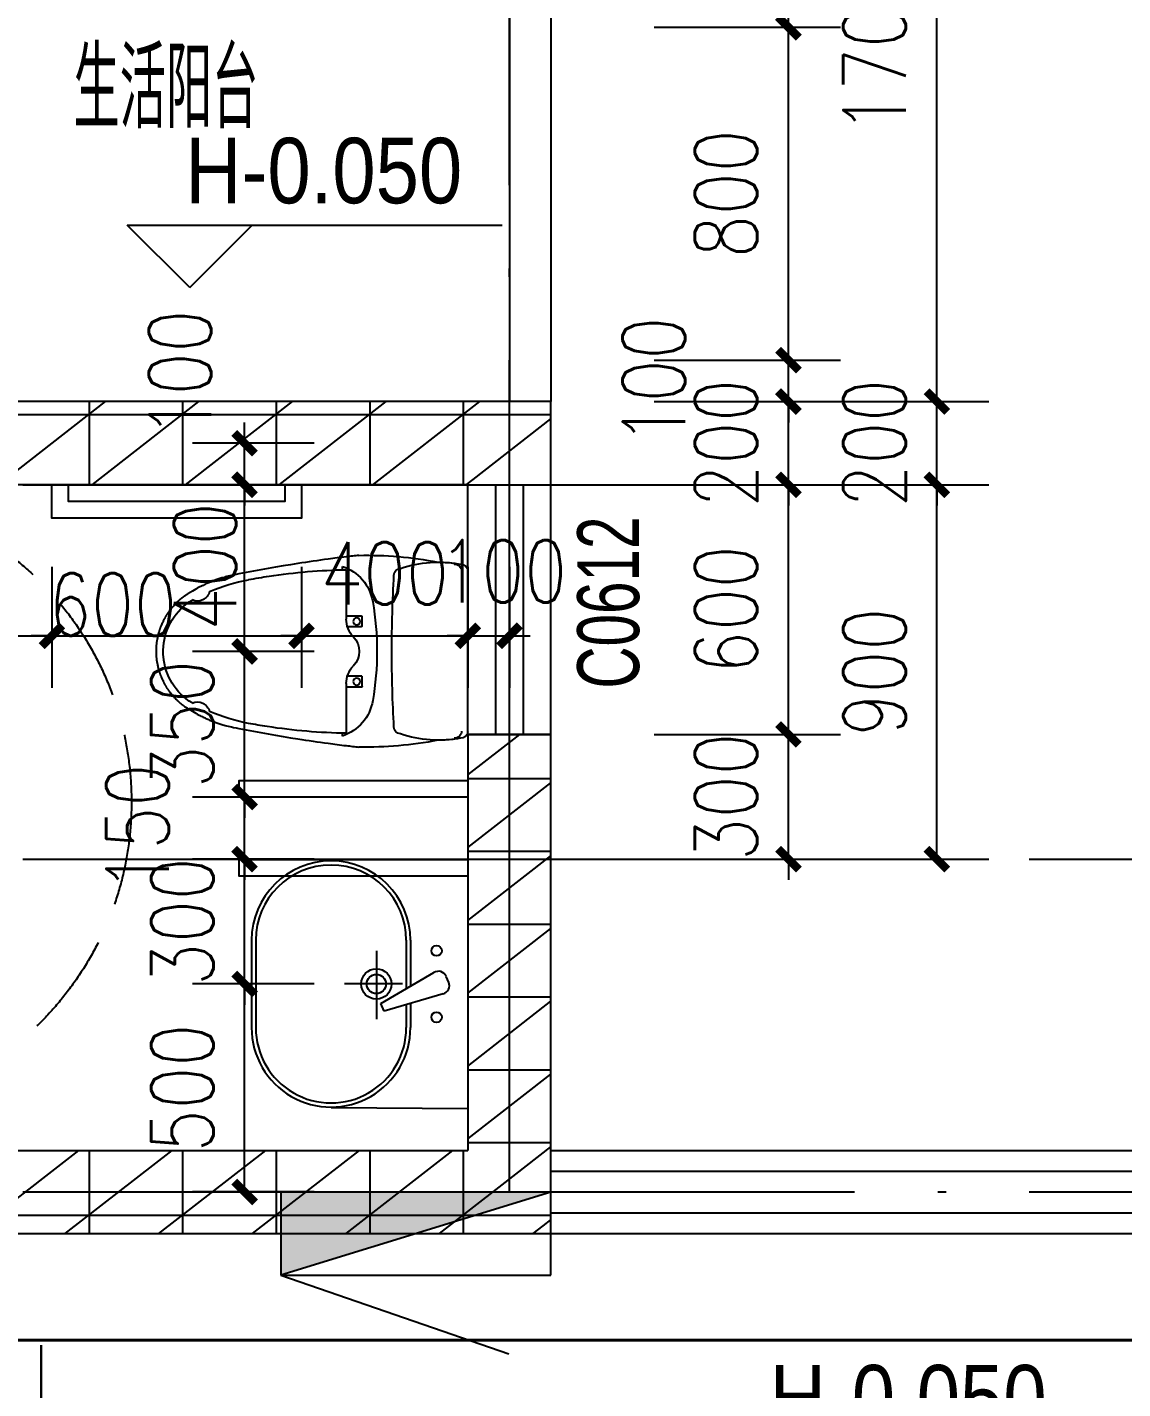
# Model space of a CAD drawing. Extents: x 718358 to 1668613, y -348838 to -159582.
# Drawn here: x 777876 to 780510, y -327667 to -324394 of the extents above; entities that cross this region are included whole.
import ezdxf

# ---------------------------------------------------------------- set-up
doc = ezdxf.new("R2010")
doc.units = 0
doc.header["$LTSCALE"] = 1000
doc.linetypes.add('DASH', pattern=[0.35, 0.25, -0.1])
doc.linetypes.add('DOTE', pattern=[2.42, 2, -0.2, 0.02, -0.2])
for name, color, linetype in [('EQUIP_消防', 7, 'Continuous'), ('变更', 6, 'Continuous'), ('建-厨卫用具', 66, 'Continuous'), ('建-墙体', 2, 'Continuous'), ('建-尺寸', 73, 'Continuous'), ('建-影线', 8, 'Continuous'), ('建-房间名', 7, 'Continuous'), ('建-标高', 3, 'Continuous'), ('建-轴网', 14, 'DOTE'), ('建-门窗', 4, 'Continuous'), ('建-门窗-编号', 7, 'Continuous'), ('建-阳台', 5, 'Continuous')]:
    doc.layers.add(name, color=color, linetype=linetype)
doc.styles.add('_TCH_DIM', font='gt单线西文.shx', dxfattribs={"width": 0.8, "bigfont": 'gt单线中文.shx'})
doc.styles.add('_TCH_WINDOW', font='gt单线西文.shx', dxfattribs={"height": 3.5, "bigfont": 'gt单线中文.shx'})
doc.styles.add('DIM_FONT', font='SIMPLEX.shx', dxfattribs={"width": 0.8, "bigfont": 'GBCBIG.shx'})
doc.dimstyles.new('DIMN50', dxfattribs={"dimscale": 0.5, "dimtxt": 300, "dimasz": 100, "dimexe": 250, "dimexo": 300, "dimgap": 150, "dimtad": 1, "dimdec": 0, "dimzin": 0, "dimdsep": 46, "dimtxsty": 'DIM_FONT', "dimblk": 'ARCHTICK', "dimcen": 0.09, "dimdle": 1, "dimclrt": 7, "dimazin": 2, "dimtfac": 1, "dimtdec": 0, "dimtix": 1, "dimtmove": 2, "dimatfit": 3, "dimldrblk": 'ARCHTICK', "dimfxl": 1, "dimtolj": 1, "dimtzin": 0, "dimarcsym": 0})
pattern_1 = [(0, (0, 0), (0, 175), []), (37.875, (200, 0), (-84.807639, 109.038328), []), (90, (200, 0), (-225, 1e-14), [])]

# ---------------------------------------------------------------- blocks, each defined once
blk = doc.blocks.new('$TwtSys$00000434')
for p, q in [((-0.5, 0.5), (-0.5, -0.5)), ((-0.5, -0.5), (0.5, 0.5)), ((0.5, 0.5), (-0.5, 0.5)), ((0.5, -0.5), (0.5, 0.5)), ((-0.5, -0.5), (0.5, -0.5))]:
    blk.add_line(p, q)
blk.add_solid([(0.5, -0.5), (0.5, 0.5), (-0.5, -0.5)])
blk = doc.blocks.new('消火栓箱')
at = {"layer": 'EQUIP_消防'}
blk.add_line((367122.9, -47604.3), (366574, -47793.1), dxfattribs=at)
at = {"layer": 'EQUIP_消防', "color": 234, "xscale": -650, "yscale": 200, "zscale": 650, "rotation": 179.9999999999997}
blk.add_blockref('$TwtSys$00000434', (366797.9, -47504.3), dxfattribs=at)
blk = doc.blocks.new('$TCHSYS$WIN2D')
for p, q in [((-0.5, 0.5), (0.5, 0.5)), ((-0.5, 0.5), (-0.5, -0.5)), ((0.5, 0.5), (0.5, -0.5)), ((0.5, 0.1667), (-0.5, 0.1667)), ((0.5, -0.1667), (-0.5, -0.1667)), ((-0.5, -0.5), (0.5, -0.5))]:
    blk.add_line(p, q)
blk = doc.blocks.new('_ArchTick')
at = {"color": 0, "linetype": 'ByBlock', "const_width": 0.4}
blk.add_lwpolyline([(-0.5, -0.5), (0.5, 0.5)], dxfattribs=at)
blk = doc.blocks.new('*D324')
at = {"layer": 'Defpoints', "color": 0, "transparency": 16777216}
for p in [(778398.4, -326693.8), (778716, -326693.8), (778716, -327193.8)]:
    blk.add_point(p, dxfattribs=at)
at = {"layer": '建-尺寸', "color": 0, "lineweight": -2, "transparency": 16777216}
for p, q in [((778566, -326693.8), (778273.4, -326693.8)), ((778398.4, -327194.3), (778398.4, -326693.3)), ((778566, -327193.8), (778273.4, -327193.8))]:
    blk.add_line(p, q, dxfattribs=at)
at = {"layer": '建-尺寸', "color": 0, "lineweight": -2, "transparency": 16777216, "xscale": 50, "yscale": 50, "zscale": 50}
for p, rotation in [((778398.4, -326693.8), 90), ((778398.4, -327193.8), 270)]:
    blk.add_blockref('_ArchTick', p, dxfattribs=dict(at, rotation=rotation))
at = {"layer": '建-尺寸', "color": 7, "transparency": 16777216, "insert": (778248.4, -326943.8), "char_height": 150, "attachment_point": 5, "rotation": 90, "style": 'DIM_FONT'}
blk.add_mtext('\\A1;500', dxfattribs=at)
blk = doc.blocks.new('*D325')
at = {"layer": 'Defpoints', "color": 0, "transparency": 16777216}
for p in [(778398.4, -326393.8), (778716, -326393.8), (778716, -326693.8)]:
    blk.add_point(p, dxfattribs=at)
at = {"layer": '建-尺寸', "color": 0, "lineweight": -2, "transparency": 16777216}
for p, q in [((778398.4, -326393.8), (778398.4, -326343.8)), ((778566, -326393.8), (778273.4, -326393.8)), ((778398.4, -326693.8), (778398.4, -326393.8)), ((778566, -326693.8), (778273.4, -326693.8)), ((778398.4, -326693.8), (778398.4, -326743.8))]:
    blk.add_line(p, q, dxfattribs=at)
at = {"layer": '建-尺寸', "color": 0, "lineweight": -2, "transparency": 16777216, "xscale": 50, "yscale": 50, "zscale": 50}
for p, rotation in [((778398.4, -326393.8), 270), ((778398.4, -326693.8), 90)]:
    blk.add_blockref('_ArchTick', p, dxfattribs=dict(at, rotation=rotation))
at = {"layer": '建-尺寸', "color": 7, "transparency": 16777216, "insert": (778248.4, -326543.8), "char_height": 150, "attachment_point": 5, "rotation": 90, "style": 'DIM_FONT'}
blk.add_mtext('\\A1;300', dxfattribs=at)
blk = doc.blocks.new('*D326')
at = {"layer": 'Defpoints', "color": 0, "transparency": 16777216}
for p in [(778398.4, -326244.3), (778716, -326244.3), (778716, -326393.8)]:
    blk.add_point(p, dxfattribs=at)
at = {"layer": '建-尺寸', "color": 0, "lineweight": -2, "transparency": 16777216}
for p, q in [((778398.4, -326244.3), (778398.4, -326194.3)), ((778566, -326244.3), (778273.4, -326244.3)), ((778398.4, -326393.8), (778398.4, -326244.3)), ((778566, -326393.8), (778273.4, -326393.8)), ((778398.4, -326393.8), (778398.4, -326443.8))]:
    blk.add_line(p, q, dxfattribs=at)
at = {"layer": '建-尺寸', "color": 0, "lineweight": -2, "transparency": 16777216, "xscale": 50, "yscale": 50, "zscale": 50}
for p, rotation in [((778398.4, -326244.3), 270), ((778398.4, -326393.8), 90)]:
    blk.add_blockref('_ArchTick', p, dxfattribs=dict(at, rotation=rotation))
at = {"layer": '建-尺寸', "color": 7, "transparency": 16777216, "insert": (778140.9, -326319), "char_height": 150, "attachment_point": 5, "rotation": 90, "style": 'DIM_FONT'}
blk.add_mtext('\\A1;150', dxfattribs=at)
blk = doc.blocks.new('*D327')
at = {"layer": 'Defpoints', "color": 0, "transparency": 16777216}
for p in [(778398.4, -325894.3), (778716, -325894.3), (778716, -326244.3)]:
    blk.add_point(p, dxfattribs=at)
at = {"layer": '建-尺寸', "color": 0, "lineweight": -2, "transparency": 16777216}
for p, q in [((778398.4, -325894.3), (778398.4, -325844.3)), ((778566, -325894.3), (778273.4, -325894.3)), ((778398.4, -326244.3), (778398.4, -325894.3)), ((778566, -326244.3), (778273.4, -326244.3)), ((778398.4, -326244.3), (778398.4, -326294.3))]:
    blk.add_line(p, q, dxfattribs=at)
at = {"layer": '建-尺寸', "color": 0, "lineweight": -2, "transparency": 16777216, "xscale": 50, "yscale": 50, "zscale": 50}
for p, rotation in [((778398.4, -325894.3), 270), ((778398.4, -326244.3), 90)]:
    blk.add_blockref('_ArchTick', p, dxfattribs=dict(at, rotation=rotation))
at = {"layer": '建-尺寸', "color": 7, "transparency": 16777216, "insert": (778248.4, -326069.3), "char_height": 150, "attachment_point": 5, "rotation": 90, "style": 'DIM_FONT'}
blk.add_mtext('\\A1;350', dxfattribs=at)
blk = doc.blocks.new('*D328')
at = {"layer": 'Defpoints', "color": 0, "transparency": 16777216}
for p in [(778398.4, -325493.8), (778716, -325493.8), (778716, -325894.3)]:
    blk.add_point(p, dxfattribs=at)
at = {"layer": '建-尺寸', "color": 0, "lineweight": -2, "transparency": 16777216}
for p, q in [((778566, -325493.8), (778273.4, -325493.8)), ((778398.4, -325894.8), (778398.4, -325493.3)), ((778566, -325894.3), (778273.4, -325894.3))]:
    blk.add_line(p, q, dxfattribs=at)
at = {"layer": '建-尺寸', "color": 0, "lineweight": -2, "transparency": 16777216, "xscale": 50, "yscale": 50, "zscale": 50}
for p, rotation in [((778398.4, -325493.8), 90), ((778398.4, -325894.3), 270)]:
    blk.add_blockref('_ArchTick', p, dxfattribs=dict(at, rotation=rotation))
at = {"layer": '建-尺寸', "color": 7, "transparency": 16777216, "insert": (778303.5, -325690.5), "char_height": 150, "attachment_point": 5, "rotation": 90, "style": 'DIM_FONT'}
blk.add_mtext('\\A1;400', dxfattribs=at)
blk = doc.blocks.new('*D329')
at = {"layer": 'Defpoints', "color": 0, "transparency": 16777216}
for p in [(778398.4, -325393.8), (778716, -325393.8), (778716, -325493.8)]:
    blk.add_point(p, dxfattribs=at)
at = {"layer": '建-尺寸', "color": 0, "lineweight": -2, "transparency": 16777216}
for p, q in [((778398.4, -325393.8), (778398.4, -325343.8)), ((778566, -325393.8), (778273.4, -325393.8)), ((778398.4, -325493.8), (778398.4, -325393.8)), ((778566, -325493.8), (778273.4, -325493.8)), ((778398.4, -325493.8), (778398.4, -325543.8))]:
    blk.add_line(p, q, dxfattribs=at)
at = {"layer": '建-尺寸', "color": 0, "lineweight": -2, "transparency": 16777216, "xscale": 50, "yscale": 50, "zscale": 50}
for p, rotation in [((778398.4, -325393.8), 270), ((778398.4, -325493.8), 90)]:
    blk.add_blockref('_ArchTick', p, dxfattribs=dict(at, rotation=rotation))
at = {"layer": '建-尺寸', "color": 7, "transparency": 16777216, "insert": (778243.4, -325227.2), "char_height": 150, "attachment_point": 5, "rotation": 90, "style": 'DIM_FONT'}
blk.add_mtext('\\A1;100', dxfattribs=at)
blk = doc.blocks.new('*D330')
at = {"layer": 'Defpoints', "color": 0, "transparency": 16777216}
for p in [(778935.2, -325541), (779035.2, -325541), (779035.2, -325856.8)]:
    blk.add_point(p, dxfattribs=at)
at = {"layer": '建-尺寸', "color": 0, "lineweight": -2, "transparency": 16777216}
for p, q in [((778935.2, -325691), (778935.2, -325981.8)), ((779035.2, -325691), (779035.2, -325981.8)), ((778935.2, -325856.8), (778885.2, -325856.8)), ((778935.2, -325856.8), (779035.2, -325856.8)), ((779035.2, -325856.8), (779085.2, -325856.8))]:
    blk.add_line(p, q, dxfattribs=at)
at = {"layer": '建-尺寸', "color": 0, "lineweight": -2, "transparency": 16777216, "xscale": 50, "yscale": 50, "zscale": 50}
blk.add_blockref('_ArchTick', (778935.2, -325856.8), dxfattribs=at)
at = {"layer": '建-尺寸', "color": 0, "lineweight": -2, "transparency": 16777216, "xscale": 50, "yscale": 50, "zscale": 50, "rotation": 180}
blk.add_blockref('_ArchTick', (779035.2, -325856.8), dxfattribs=at)
at = {"layer": '建-尺寸', "color": 7, "transparency": 16777216, "insert": (779019.5, -325701.8), "char_height": 150, "attachment_point": 5, "style": 'DIM_FONT'}
blk.add_mtext('\\A1;100', dxfattribs=at)
blk = doc.blocks.new('*D331')
at = {"layer": 'Defpoints', "color": 0, "transparency": 16777216}
for p in [(778535.2, -325541), (778935.2, -325541), (778935.2, -325856.8)]:
    blk.add_point(p, dxfattribs=at)
at = {"layer": '建-尺寸', "color": 0, "lineweight": -2, "transparency": 16777216}
for p, q in [((778535.2, -325691), (778535.2, -325981.8)), ((778935.2, -325691), (778935.2, -325981.8)), ((778535.2, -325856.8), (778485.2, -325856.8)), ((778535.2, -325856.8), (778935.2, -325856.8)), ((778935.2, -325856.8), (778985.2, -325856.8))]:
    blk.add_line(p, q, dxfattribs=at)
at = {"layer": '建-尺寸', "color": 0, "lineweight": -2, "transparency": 16777216, "xscale": 50, "yscale": 50, "zscale": 50}
blk.add_blockref('_ArchTick', (778535.2, -325856.8), dxfattribs=at)
at = {"layer": '建-尺寸', "color": 0, "lineweight": -2, "transparency": 16777216, "xscale": 50, "yscale": 50, "zscale": 50, "rotation": 180}
blk.add_blockref('_ArchTick', (778935.2, -325856.8), dxfattribs=at)
at = {"layer": '建-尺寸', "color": 7, "transparency": 16777216, "insert": (778735.2, -325706.8), "char_height": 150, "attachment_point": 5, "style": 'DIM_FONT'}
blk.add_mtext('\\A1;400', dxfattribs=at)
blk = doc.blocks.new('*D332')
at = {"layer": 'Defpoints', "color": 0, "transparency": 16777216}
for p in [(777935.2, -325541), (778535.2, -325541), (778535.2, -325856.8)]:
    blk.add_point(p, dxfattribs=at)
at = {"layer": '建-尺寸', "color": 0, "lineweight": -2, "transparency": 16777216}
for p, q in [((777935.2, -325691), (777935.2, -325981.8)), ((778535.2, -325691), (778535.2, -325981.8)), ((777935.2, -325856.8), (777885.2, -325856.8)), ((777935.2, -325856.8), (778535.2, -325856.8)), ((778535.2, -325856.8), (778585.2, -325856.8))]:
    blk.add_line(p, q, dxfattribs=at)
at = {"layer": '建-尺寸', "color": 0, "lineweight": -2, "transparency": 16777216, "xscale": 50, "yscale": 50, "zscale": 50}
blk.add_blockref('_ArchTick', (777935.2, -325856.8), dxfattribs=at)
at = {"layer": '建-尺寸', "color": 0, "lineweight": -2, "transparency": 16777216, "xscale": 50, "yscale": 50, "zscale": 50, "rotation": 180}
blk.add_blockref('_ArchTick', (778535.2, -325856.8), dxfattribs=at)
at = {"layer": '建-尺寸', "color": 7, "transparency": 16777216, "insert": (778081, -325781.5), "char_height": 150, "attachment_point": 5, "style": 'DIM_FONT'}
blk.add_mtext('\\A1;600', dxfattribs=at)
blk = doc.blocks.new('*D333')
at = {"layer": 'Defpoints', "color": 0, "transparency": 16777216}
for p in [(776635.2, -325541), (777935.2, -325541), (777935.2, -325856.8)]:
    blk.add_point(p, dxfattribs=at)
at = {"layer": '建-尺寸', "color": 0, "lineweight": -2, "transparency": 16777216}
for p, q in [((776635.2, -325691), (776635.2, -325981.8)), ((777935.2, -325691), (777935.2, -325981.8)), ((776634.7, -325856.8), (777935.7, -325856.8))]:
    blk.add_line(p, q, dxfattribs=at)
at = {"layer": '建-尺寸', "color": 0, "lineweight": -2, "transparency": 16777216, "xscale": 50, "yscale": 50, "zscale": 50, "rotation": 180}
blk.add_blockref('_ArchTick', (776635.2, -325856.8), dxfattribs=at)
at = {"layer": '建-尺寸', "color": 0, "lineweight": -2, "transparency": 16777216, "xscale": 50, "yscale": 50, "zscale": 50}
blk.add_blockref('_ArchTick', (777935.2, -325856.8), dxfattribs=at)
at = {"layer": '建-尺寸', "color": 7, "transparency": 16777216, "insert": (777285.2, -325706.8), "char_height": 150, "attachment_point": 5, "style": 'DIM_FONT'}
blk.add_mtext('\\A1;1300', dxfattribs=at)
blk = doc.blocks.new('*D348')
at = {"layer": 'Defpoints', "color": 0, "transparency": 16777216}
for p in [(779233.4, -326093.8), (779706.2, -326093.8), (779233.4, -326393.8)]:
    blk.add_point(p, dxfattribs=at)
at = {"layer": '建-尺寸', "color": 0, "lineweight": -2, "transparency": 16777216}
for p, q in [((779706.2, -326093.8), (779706.2, -326043.8)), ((779383.4, -326093.8), (779831.2, -326093.8)), ((779706.2, -326393.8), (779706.2, -326093.8)), ((779383.4, -326393.8), (779831.2, -326393.8)), ((779706.2, -326393.8), (779706.2, -326443.8))]:
    blk.add_line(p, q, dxfattribs=at)
at = {"layer": '建-尺寸', "color": 0, "lineweight": -2, "transparency": 16777216, "xscale": 50, "yscale": 50, "zscale": 50}
for p, rotation in [((779706.2, -326093.8), 270), ((779706.2, -326393.8), 90)]:
    blk.add_blockref('_ArchTick', p, dxfattribs=dict(at, rotation=rotation))
at = {"layer": '建-尺寸', "color": 7, "transparency": 16777216, "insert": (779556.2, -326243.8), "char_height": 150, "attachment_point": 5, "rotation": 90, "style": 'DIM_FONT'}
blk.add_mtext('\\A1;300', dxfattribs=at)
blk = doc.blocks.new('*D349')
at = {"layer": 'Defpoints', "color": 0, "transparency": 16777216}
for p in [(779233.4, -325493.8), (779706.2, -325493.8), (779233.4, -326093.8)]:
    blk.add_point(p, dxfattribs=at)
at = {"layer": '建-尺寸', "color": 0, "lineweight": -2, "transparency": 16777216}
for p, q in [((779383.4, -325493.8), (779831.2, -325493.8)), ((779706.2, -326094.3), (779706.2, -325493.3)), ((779383.4, -326093.8), (779831.2, -326093.8))]:
    blk.add_line(p, q, dxfattribs=at)
at = {"layer": '建-尺寸', "color": 0, "lineweight": -2, "transparency": 16777216, "xscale": 50, "yscale": 50, "zscale": 50}
for p, rotation in [((779706.2, -325493.8), 90), ((779706.2, -326093.8), 270)]:
    blk.add_blockref('_ArchTick', p, dxfattribs=dict(at, rotation=rotation))
at = {"layer": '建-尺寸', "color": 7, "transparency": 16777216, "insert": (779556.2, -325793.8), "char_height": 150, "attachment_point": 5, "rotation": 90, "style": 'DIM_FONT'}
blk.add_mtext('\\A1;600', dxfattribs=at)
blk = doc.blocks.new('*D350')
at = {"layer": 'Defpoints', "color": 0, "transparency": 16777216}
for p in [(779233.4, -325293.8), (779706.2, -325293.8), (779233.4, -325493.8)]:
    blk.add_point(p, dxfattribs=at)
at = {"layer": '建-尺寸', "color": 0, "lineweight": -2, "transparency": 16777216}
for p, q in [((779706.2, -325293.8), (779706.2, -325243.8)), ((779383.4, -325293.8), (779831.2, -325293.8)), ((779706.2, -325493.8), (779706.2, -325293.8)), ((779383.4, -325493.8), (779831.2, -325493.8)), ((779706.2, -325493.8), (779706.2, -325543.8))]:
    blk.add_line(p, q, dxfattribs=at)
at = {"layer": '建-尺寸', "color": 0, "lineweight": -2, "transparency": 16777216, "xscale": 50, "yscale": 50, "zscale": 50}
for p, rotation in [((779706.2, -325293.8), 270), ((779706.2, -325493.8), 90)]:
    blk.add_blockref('_ArchTick', p, dxfattribs=dict(at, rotation=rotation))
at = {"layer": '建-尺寸', "color": 7, "transparency": 16777216, "insert": (779556.2, -325393.8), "char_height": 150, "attachment_point": 5, "rotation": 90, "style": 'DIM_FONT'}
blk.add_mtext('\\A1;200', dxfattribs=at)
blk = doc.blocks.new('*D351')
at = {"layer": 'Defpoints', "color": 0, "transparency": 16777216}
for p in [(779233.4, -325194.1), (779706.2, -325194.1), (779233.4, -325293.8)]:
    blk.add_point(p, dxfattribs=at)
at = {"layer": '建-尺寸', "color": 0, "lineweight": -2, "transparency": 16777216}
for p, q in [((779706.2, -325194.1), (779706.2, -325144.1)), ((779383.4, -325194.1), (779831.2, -325194.1)), ((779706.2, -325293.8), (779706.2, -325194.1)), ((779383.4, -325293.8), (779831.2, -325293.8)), ((779706.2, -325293.8), (779706.2, -325343.8))]:
    blk.add_line(p, q, dxfattribs=at)
at = {"layer": '建-尺寸', "color": 0, "lineweight": -2, "transparency": 16777216, "xscale": 50, "yscale": 50, "zscale": 50}
for p, rotation in [((779706.2, -325194.1), 270), ((779706.2, -325293.8), 90)]:
    blk.add_blockref('_ArchTick', p, dxfattribs=dict(at, rotation=rotation))
at = {"layer": '建-尺寸', "color": 7, "transparency": 16777216, "insert": (779382.5, -325244), "char_height": 150, "attachment_point": 5, "rotation": 90, "style": 'DIM_FONT'}
blk.add_mtext('\\A1;100', dxfattribs=at)
blk = doc.blocks.new('*D352')
at = {"layer": 'Defpoints', "color": 0, "transparency": 16777216}
for p in [(779233.4, -324393.8), (779706.2, -324393.8), (779233.4, -325194.1)]:
    blk.add_point(p, dxfattribs=at)
at = {"layer": '建-尺寸', "color": 0, "lineweight": -2, "transparency": 16777216}
for p, q in [((779383.4, -324393.8), (779831.2, -324393.8)), ((779706.2, -325194.6), (779706.2, -324393.3)), ((779383.4, -325194.1), (779831.2, -325194.1))]:
    blk.add_line(p, q, dxfattribs=at)
at = {"layer": '建-尺寸', "color": 0, "lineweight": -2, "transparency": 16777216, "xscale": 50, "yscale": 50, "zscale": 50}
for p, rotation in [((779706.2, -324393.8), 90), ((779706.2, -325194.1), 270)]:
    blk.add_blockref('_ArchTick', p, dxfattribs=dict(at, rotation=rotation))
at = {"layer": '建-尺寸', "color": 7, "transparency": 16777216, "insert": (779556.2, -324794), "char_height": 150, "attachment_point": 5, "rotation": 90, "style": 'DIM_FONT'}
blk.add_mtext('\\A1;800', dxfattribs=at)
blk = doc.blocks.new('*D353')
at = {"layer": 'Defpoints', "color": 0, "transparency": 16777216}
for p in [(779233.4, -323593.8), (779706.2, -323593.8), (779233.4, -324393.8)]:
    blk.add_point(p, dxfattribs=at)
at = {"layer": '建-尺寸', "color": 0, "lineweight": -2, "transparency": 16777216}
for p, q in [((779383.4, -323593.8), (779831.2, -323593.8)), ((779706.2, -324394.3), (779706.2, -323593.3)), ((779383.4, -324393.8), (779831.2, -324393.8))]:
    blk.add_line(p, q, dxfattribs=at)
at = {"layer": '建-尺寸', "color": 0, "lineweight": -2, "transparency": 16777216, "xscale": 50, "yscale": 50, "zscale": 50}
for p, rotation in [((779706.2, -323593.8), 90), ((779706.2, -324393.8), 270)]:
    blk.add_blockref('_ArchTick', p, dxfattribs=dict(at, rotation=rotation))
at = {"layer": '建-尺寸', "color": 7, "transparency": 16777216, "insert": (779556.2, -323993.8), "char_height": 150, "attachment_point": 5, "rotation": 90, "style": 'DIM_FONT'}
blk.add_mtext('\\A1;800', dxfattribs=at)
blk = doc.blocks.new('*D1661')
at = {"layer": 'Defpoints', "color": 0, "transparency": 16777216}
for p in [(779383.4, -325493.8), (780063.2, -325493.8), (779383.4, -326393.8)]:
    blk.add_point(p, dxfattribs=at)
at = {"layer": '建-尺寸', "color": 0, "lineweight": -2, "transparency": 16777216}
for p, q in [((779533.4, -325493.8), (780188.2, -325493.8)), ((780063.2, -326394.3), (780063.2, -325493.3)), ((779533.4, -326393.8), (780188.2, -326393.8))]:
    blk.add_line(p, q, dxfattribs=at)
at = {"layer": '建-尺寸', "color": 0, "lineweight": -2, "transparency": 16777216, "xscale": 50, "yscale": 50, "zscale": 50}
for p, rotation in [((780063.2, -325493.8), 90), ((780063.2, -326393.8), 270)]:
    blk.add_blockref('_ArchTick', p, dxfattribs=dict(at, rotation=rotation))
at = {"layer": '建-尺寸', "color": 7, "transparency": 16777216, "insert": (779913.2, -325943.8), "char_height": 150, "attachment_point": 5, "rotation": 90, "style": 'DIM_FONT'}
blk.add_mtext('\\A1;900', dxfattribs=at)
blk = doc.blocks.new('*D1662')
at = {"layer": 'Defpoints', "color": 0, "transparency": 16777216}
for p in [(779383.4, -325293.8), (780063.2, -325293.8), (779383.4, -325493.8)]:
    blk.add_point(p, dxfattribs=at)
at = {"layer": '建-尺寸', "color": 0, "lineweight": -2, "transparency": 16777216}
for p, q in [((780063.2, -325293.8), (780063.2, -325243.8)), ((779533.4, -325293.8), (780188.2, -325293.8)), ((780063.2, -325493.8), (780063.2, -325293.8)), ((779533.4, -325493.8), (780188.2, -325493.8)), ((780063.2, -325493.8), (780063.2, -325543.8))]:
    blk.add_line(p, q, dxfattribs=at)
at = {"layer": '建-尺寸', "color": 0, "lineweight": -2, "transparency": 16777216, "xscale": 50, "yscale": 50, "zscale": 50}
for p, rotation in [((780063.2, -325293.8), 270), ((780063.2, -325493.8), 90)]:
    blk.add_blockref('_ArchTick', p, dxfattribs=dict(at, rotation=rotation))
at = {"layer": '建-尺寸', "color": 7, "transparency": 16777216, "insert": (779913.2, -325393.8), "char_height": 150, "attachment_point": 5, "rotation": 90, "style": 'DIM_FONT'}
blk.add_mtext('\\A1;200', dxfattribs=at)
blk = doc.blocks.new('*D1663')
at = {"layer": 'Defpoints', "color": 0, "transparency": 16777216}
for p in [(779383.4, -323593.8), (780063.2, -323593.8), (779383.4, -325293.8)]:
    blk.add_point(p, dxfattribs=at)
at = {"layer": '建-尺寸', "color": 0, "lineweight": -2, "transparency": 16777216}
for p, q in [((779533.4, -323593.8), (780188.2, -323593.8)), ((780063.2, -325294.3), (780063.2, -323593.3)), ((779533.4, -325293.8), (780188.2, -325293.8))]:
    blk.add_line(p, q, dxfattribs=at)
at = {"layer": '建-尺寸', "color": 0, "lineweight": -2, "transparency": 16777216, "xscale": 50, "yscale": 50, "zscale": 50}
for p, rotation in [((780063.2, -323593.8), 90), ((780063.2, -325293.8), 270)]:
    blk.add_blockref('_ArchTick', p, dxfattribs=dict(at, rotation=rotation))
at = {"layer": '建-尺寸', "color": 7, "transparency": 16777216, "insert": (779913.2, -324443.8), "char_height": 150, "attachment_point": 5, "rotation": 90, "style": 'DIM_FONT'}
blk.add_mtext('\\A1;1700', dxfattribs=at)
blk = doc.blocks.new('MT')
at = {"layer": '建-厨卫用具'}
for p, q in [((-193.5, 0), (193.5, 0)), ((-85.9, -292.3, 0), (-85.9, -254.8, 0)), ((-84.8, -253.7, 0), (-61.2, -253.7, 0)), ((-60.2, -254.8, 0), (-60.2, -289.7, 0)), ((58.2, -256.3, 0), (58.2, -289.3, 0)), ((84.4, -255.2, 0), (59.2, -255.2, 0)), ((85.4, -292.3, 0), (85.4, -256.3, 0)), ((-230, -265.8), (-230.4, -261.9)), ((-229.6, -269.6), (-230, -265.8)), ((-229.1, -273.4), (-229.6, -269.6)), ((-228.7, -277.2), (-229.1, -273.4)), ((-228.3, -281), (-228.7, -277.2)), ((-227.8, -284.8), (-228.3, -281)), ((-227.4, -288.6), (-227.8, -284.8)), ((-226.9, -292.4), (-227.4, -288.6)), ((-226.3, -297.8), (-226.9, -292.4)), ((-77.9, -292.3, 0), (-197.4, -292.3, 0)), ((195.9, -292.3, 0), (77, -292.3, 0)), ((226.9, -292.4), (226.3, -297.8)), ((227.4, -288.6), (226.9, -292.4)), ((227.8, -284.8), (227.4, -288.6)), ((228.3, -281), (227.8, -284.8)), ((228.7, -277.2), (228.3, -281)), ((229.1, -273.4), (228.7, -277.2)), ((229.6, -269.6), (229.1, -273.4)), ((230, -265.8), (229.6, -269.6)), ((230.4, -261.9), (230, -265.8)), ((-225.6, -303.2), (-226.3, -297.8)), ((-225, -308.6), (-225.6, -303.2)), ((-224.3, -314.1), (-225, -308.6)), ((-223.6, -319.5), (-224.3, -314.1)), ((-222.9, -324.9), (-223.6, -319.5)), ((-222.2, -330.3), (-222.9, -324.9)), ((-204, -301.6, 0), (-197.2, -301.6, 0)), ((195.7, -301.6, 0), (204, -301.6, 0)), ((222.9, -324.9), (222.2, -330.3)), ((223.6, -319.5), (222.9, -324.9)), ((224.3, -314.1), (223.6, -319.5)), ((225, -308.6), (224.3, -314.1)), ((225.6, -303.2), (225, -308.6)), ((226.3, -297.8), (225.6, -303.2)), ((-221.4, -335.8), (-222.2, -330.3)), ((-220.2, -344.9), (-221.4, -335.8)), ((-218.9, -354), (-220.2, -344.9)), ((-217.6, -363.1), (-218.9, -354)), ((218.9, -354), (217.6, -363.1)), ((220.2, -344.9), (218.9, -354)), ((221.4, -335.8), (220.2, -344.9)), ((222.2, -330.3), (221.4, -335.8)), ((-216.3, -372.2), (-217.6, -363.1)), ((-214.9, -381.3), (-216.3, -372.2)), ((-213.6, -390.4), (-214.9, -381.3)), ((-212.2, -399.5), (-213.6, -390.4)), ((213.6, -390.4), (212.2, -399.5)), ((214.9, -381.3), (213.6, -390.4)), ((216.3, -372.2), (214.9, -381.3)), ((217.6, -363.1), (216.3, -372.2)), ((-210.7, -408.6), (-212.2, -399.5)), ((-207.9, -426.5), (-210.7, -408.6)), ((210.7, -408.6), (207.9, -426.5)), ((212.2, -399.5), (210.7, -408.6)), ((-204.9, -444.3), (-207.9, -426.5)), ((-201.9, -462.1), (-204.9, -444.3)), ((204.9, -444.3), (201.9, -462.1)), ((207.9, -426.5), (204.9, -444.3)), ((-198.7, -479.9), (-201.9, -462.1)), ((-195.5, -497.6), (-198.7, -479.9)), ((198.7, -479.9), (195.5, -497.6)), ((201.9, -462.1), (198.7, -479.9)), ((-192.3, -515.4), (-195.5, -497.6)), ((-189, -533.2), (-192.3, -515.4)), ((192.3, -515.4), (189, -533.2)), ((195.5, -497.6), (192.3, -515.4)), ((-185.6, -550.9), (-189, -533.2)), ((-184.3, -557.4), (-185.6, -550.9)), ((185.6, -550.9), (184.3, -557.4)), ((189, -533.2), (185.6, -550.9)), ((-183.1, -563.2), (-184.3, -557.4)), ((-182, -568.2), (-183.1, -563.2)), ((-181, -572.6), (-182, -568.2)), ((-180.1, -576.6), (-181, -572.6)), ((-179.2, -580.1), (-180.1, -576.6)), ((-178.4, -583.2), (-179.2, -580.1)), ((-177.5, -586.1), (-178.4, -583.2)), ((-176.7, -588.9), (-177.5, -586.1)), ((-176, -591.6), (-176.7, -588.9)), ((176.7, -588.9), (176, -591.6)), ((177.5, -586.1), (176.7, -588.9)), ((178.4, -583.2), (177.5, -586.1)), ((179.2, -580.1), (178.4, -583.2)), ((180.1, -576.6), (179.2, -580.1)), ((181, -572.6), (180.1, -576.6)), ((182, -568.2), (181, -572.6)), ((183.1, -563.2), (182, -568.2)), ((184.3, -557.4), (183.1, -563.2)), ((-175.2, -594.1), (-176, -591.6)), ((-174.4, -596.5), (-175.2, -594.1)), ((-173.7, -598.9), (-174.4, -596.5)), ((-172.9, -601.2), (-173.7, -598.9)), ((-172.1, -603.4), (-172.9, -601.2)), ((-171.4, -605.6), (-172.1, -603.4)), ((-170.6, -607.9), (-171.4, -605.6)), ((-169.7, -610.1), (-170.6, -607.9)), ((-168.9, -612.3), (-169.7, -610.1)), ((-168, -614.5), (-168.9, -612.3)), ((-167.2, -616.7), (-168, -614.5)), ((-166.3, -618.9), (-167.2, -616.7)), ((-165.4, -621), (-166.3, -618.9)), ((-164.5, -623.2), (-165.4, -621)), ((165.4, -621), (164.5, -623.2)), ((166.3, -618.9), (165.4, -621)), ((167.2, -616.7), (166.3, -618.9)), ((168, -614.5), (167.2, -616.7)), ((168.9, -612.3), (168, -614.5)), ((169.7, -610.1), (168.9, -612.3)), ((170.6, -607.9), (169.7, -610.1)), ((171.4, -605.6), (170.6, -607.9)), ((172.1, -603.4), (171.4, -605.6)), ((172.9, -601.2), (172.1, -603.4)), ((173.7, -598.9), (172.9, -601.2)), ((174.4, -596.5), (173.7, -598.9)), ((175.2, -594.1), (174.4, -596.5)), ((176, -591.6), (175.2, -594.1)), ((-163.5, -625.4), (-164.5, -623.2)), ((-162.6, -627.6), (-163.5, -625.4)), ((-161.6, -629.8), (-162.6, -627.6)), ((-160.5, -632), (-161.6, -629.8)), ((-159.5, -634.3), (-160.5, -632)), ((-158.3, -636.7), (-159.5, -634.3)), ((-157.1, -639.2), (-158.3, -636.7)), ((-155.8, -641.7), (-157.1, -639.2)), ((-154.4, -644.4), (-155.8, -641.7)), ((-152.9, -647.3), (-154.4, -644.4)), ((-151.2, -650.5), (-152.9, -647.3)), ((-149.2, -654), (-151.2, -650.5)), ((-146.9, -658), (-149.2, -654)), ((149.2, -654), (146.9, -658)), ((151.2, -650.5), (149.2, -654)), ((152.9, -647.3), (151.2, -650.5)), ((154.4, -644.4), (152.9, -647.3)), ((155.8, -641.7), (154.4, -644.4)), ((157.1, -639.2), (155.8, -641.7)), ((158.3, -636.7), (157.1, -639.2)), ((159.5, -634.3), (158.3, -636.7)), ((160.5, -632), (159.5, -634.3)), ((161.6, -629.8), (160.5, -632)), ((162.6, -627.6), (161.6, -629.8)), ((163.5, -625.4), (162.6, -627.6)), ((164.5, -623.2), (163.5, -625.4)), ((-144.3, -662.4), (-146.9, -658)), ((-141.3, -667.4), (-144.3, -662.4)), ((-137.8, -673.1), (-141.3, -667.4)), ((-136.5, -675.1), (-137.8, -673.1)), ((-135.4, -676.9), (-136.5, -675.1)), ((-134.4, -678.4), (-135.4, -676.9)), ((-133.5, -679.8), (-134.4, -678.4)), ((-132.7, -681), (-133.5, -679.8)), ((-131.9, -682.1), (-132.7, -681)), ((-131.3, -683), (-131.9, -682.1)), ((-130.6, -683.9), (-131.3, -683)), ((-130, -684.8), (-130.6, -683.9)), ((-129.4, -685.6), (-130, -684.8)), ((-128.9, -686.3), (-129.4, -685.6)), ((-128.3, -687), (-128.9, -686.3)), ((-127.8, -687.7), (-128.3, -687)), ((128.3, -687), (127.8, -687.7)), ((128.9, -686.3), (128.3, -687)), ((129.4, -685.6), (128.9, -686.3)), ((130, -684.8), (129.4, -685.6)), ((130.6, -683.9), (130, -684.8)), ((131.3, -683), (130.6, -683.9)), ((131.9, -682.1), (131.3, -683)), ((132.7, -681), (131.9, -682.1)), ((133.5, -679.8), (132.7, -681)), ((134.4, -678.4), (133.5, -679.8)), ((135.4, -676.9), (134.4, -678.4)), ((136.5, -675.1), (135.4, -676.9)), ((137.8, -673.1), (136.5, -675.1)), ((141.3, -667.4), (137.8, -673.1)), ((144.3, -662.4), (141.3, -667.4)), ((146.9, -658), (144.3, -662.4)), ((-127.2, -688.4), (-127.8, -687.7)), ((-126.7, -689.1), (-127.2, -688.4)), ((-126.2, -689.7), (-126.7, -689.1)), ((-125.7, -690.4), (-126.2, -689.7)), ((-125.1, -691), (-125.7, -690.4)), ((-124.6, -691.7), (-125.1, -691)), ((-124.1, -692.3), (-124.6, -691.7)), ((-123.5, -693), (-124.1, -692.3)), ((-123, -693.6), (-123.5, -693)), ((-122.4, -694.2), (-123, -693.6)), ((-121.9, -694.9), (-122.4, -694.2)), ((-121.3, -695.5), (-121.9, -694.9)), ((-120.7, -696.1), (-121.3, -695.5)), ((-120.2, -696.7), (-120.7, -696.1)), ((-119.6, -697.4), (-120.2, -696.7)), ((-118.9, -698), (-119.6, -697.4)), ((-118.3, -698.7), (-118.9, -698)), ((-117.6, -699.4), (-118.3, -698.7)), ((-116.9, -700.1), (-117.6, -699.4)), ((-116.1, -700.9), (-116.9, -700.1)), ((-115.3, -701.7), (-116.1, -700.9)), ((-114.4, -702.6), (-115.3, -701.7)), ((-113.4, -703.6), (-114.4, -702.6)), ((-112.2, -704.7), (-113.4, -703.6)), ((-110.9, -705.9), (-112.2, -704.7)), ((-109.3, -707.3), (-110.9, -705.9)), ((-107.6, -708.9), (-109.3, -707.3)), ((-105.7, -710.5), (-107.6, -708.9)), ((-104, -712), (-105.7, -710.5)), ((-102.5, -713.3), (-104, -712)), ((-101.2, -714.4), (-102.5, -713.3)), ((-100, -715.3), (-101.2, -714.4)), ((-99, -716.2), (-100, -715.3)), ((-98, -717), (-99, -716.2)), ((-97.1, -717.7), (-98, -717)), ((-96.2, -718.3), (-97.1, -717.7)), ((-95.4, -718.9), (-96.2, -718.3)), ((-94.6, -719.5), (-95.4, -718.9)), ((-93.8, -720.1), (-94.6, -719.5)), ((94.6, -719.5), (93.8, -720.1)), ((95.4, -718.9), (94.6, -719.5)), ((96.2, -718.3), (95.4, -718.9)), ((97.1, -717.7), (96.2, -718.3)), ((98, -717), (97.1, -717.7)), ((99, -716.2), (98, -717)), ((100, -715.3), (99, -716.2)), ((101.2, -714.4), (100, -715.3)), ((102.5, -713.3), (101.2, -714.4)), ((104, -712), (102.5, -713.3)), ((105.7, -710.5), (104, -712)), ((107.6, -708.9), (105.7, -710.5)), ((109.3, -707.3), (107.6, -708.9)), ((110.9, -705.9), (109.3, -707.3)), ((112.2, -704.7), (110.9, -705.9)), ((113.4, -703.6), (112.2, -704.7)), ((114.4, -702.6), (113.4, -703.6)), ((115.3, -701.7), (114.4, -702.6)), ((116.1, -700.9), (115.3, -701.7)), ((116.9, -700.1), (116.1, -700.9)), ((117.6, -699.4), (116.9, -700.1)), ((118.3, -698.7), (117.6, -699.4)), ((118.9, -698), (118.3, -698.7)), ((119.6, -697.4), (118.9, -698)), ((120.2, -696.7), (119.6, -697.4)), ((120.7, -696.1), (120.2, -696.7)), ((121.3, -695.5), (120.7, -696.1)), ((121.9, -694.9), (121.3, -695.5)), ((122.4, -694.2), (121.9, -694.9)), ((123, -693.6), (122.4, -694.2)), ((123.5, -693), (123, -693.6)), ((124.1, -692.3), (123.5, -693)), ((124.6, -691.7), (124.1, -692.3)), ((125.1, -691), (124.6, -691.7)), ((125.7, -690.4), (125.1, -691)), ((126.2, -689.7), (125.7, -690.4)), ((126.7, -689.1), (126.2, -689.7)), ((127.2, -688.4), (126.7, -689.1)), ((127.8, -687.7), (127.2, -688.4)), ((-93, -720.7), (-93.8, -720.1)), ((-92.3, -721.2), (-93, -720.7)), ((-91.5, -721.7), (-92.3, -721.2)), ((-90.8, -722.2), (-91.5, -721.7)), ((-90, -722.7), (-90.8, -722.2)), ((-89.3, -723.2), (-90, -722.7)), ((-88.5, -723.7), (-89.3, -723.2)), ((-87.8, -724.2), (-88.5, -723.7)), ((-87, -724.7), (-87.8, -724.2)), ((-86.3, -725.1), (-87, -724.7)), ((-85.5, -725.6), (-86.3, -725.1)), ((-84.8, -726.1), (-85.5, -725.6)), ((-84, -726.5), (-84.8, -726.1)), ((-83.2, -727), (-84, -726.5)), ((-82.4, -727.4), (-83.2, -727)), ((-81.6, -727.9), (-82.4, -727.4)), ((-80.8, -728.4), (-81.6, -727.9)), ((-79.9, -728.9), (-80.8, -728.4)), ((-79, -729.4), (-79.9, -728.9)), ((-78, -729.9), (-79, -729.4)), ((-77, -730.4), (-78, -729.9)), ((-75.9, -731), (-77, -730.4)), ((-74.7, -731.6), (-75.9, -731)), ((-73.3, -732.3), (-74.7, -731.6)), ((-71.8, -733), (-73.3, -732.3)), ((-70, -733.8), (-71.8, -733)), ((-68, -734.8), (-70, -733.8)), ((-65.7, -735.8), (-68, -734.8)), ((-63.7, -736.7), (-65.7, -735.8)), ((-61.9, -737.4), (-63.7, -736.7)), ((-60.3, -738.1), (-61.9, -737.4)), ((-58.9, -738.7), (-60.3, -738.1)), ((-57.7, -739.2), (-58.9, -738.7)), ((-56.6, -739.6), (-57.7, -739.2)), ((-55.6, -740), (-56.6, -739.6)), ((-54.6, -740.3), (-55.6, -740)), ((-53.7, -740.7), (-54.6, -740.3)), ((-52.9, -741), (-53.7, -740.7)), ((-52, -741.3), (-52.9, -741)), ((-51.2, -741.5), (-52, -741.3)), ((-50.3, -741.8), (-51.2, -741.5)), ((-49.5, -742.1), (-50.3, -741.8)), ((-48.6, -742.4), (-49.5, -742.1)), ((-47.7, -742.6), (-48.6, -742.4)), ((-46.7, -742.9), (-47.7, -742.6)), ((-45.7, -743.2), (-46.7, -742.9)), ((-44.5, -743.5), (-45.7, -743.2)), ((-43.2, -743.9), (-44.5, -743.5)), ((-41.8, -744.3), (-43.2, -743.9)), ((-40.1, -744.7), (-41.8, -744.3)), ((-38.2, -745.1), (-40.1, -744.7)), ((-36, -745.6), (-38.2, -745.1)), ((-33.6, -746.2), (-36, -745.6)), ((-31.4, -746.6), (-33.6, -746.2)), ((-29.5, -747), (-31.4, -746.6)), ((-27.7, -747.4), (-29.5, -747)), ((-26.2, -747.7), (-27.7, -747.4)), ((-24.9, -747.9), (-26.2, -747.7)), ((-23.6, -748.1), (-24.9, -747.9)), ((-22.5, -748.3), (-23.6, -748.1)), ((-21.4, -748.4), (-22.5, -748.3)), ((-20.3, -748.6), (-21.4, -748.4)), ((-19.3, -748.7), (-20.3, -748.6)), ((-18.3, -748.8), (-19.3, -748.7)), ((-17.3, -748.9), (-18.3, -748.8)), ((-16.2, -749), (-17.3, -748.9)), ((-15.2, -749.1), (-16.2, -749)), ((-14, -749.2), (-15.2, -749.1)), ((-12.9, -749.3), (-14, -749.2)), ((-11.6, -749.4), (-12.9, -749.3)), ((-10.2, -749.5), (-11.6, -749.4)), ((-8.6, -749.5), (-10.2, -749.5)), ((-6.9, -749.6), (-8.6, -749.5)), ((-4.9, -749.6), (-6.9, -749.6)), ((-2.6, -749.7), (-4.9, -749.6)), ((0, -749.7), (-2.6, -749.7)), ((2.6, -749.7), (0, -749.7)), ((4.9, -749.6), (2.6, -749.7)), ((6.9, -749.6), (4.9, -749.6)), ((8.6, -749.5), (6.9, -749.6)), ((10.2, -749.5), (8.6, -749.5)), ((11.6, -749.4), (10.2, -749.5)), ((12.9, -749.3), (11.6, -749.4)), ((14, -749.2), (12.9, -749.3)), ((15.2, -749.1), (14, -749.2)), ((16.2, -749), (15.2, -749.1)), ((17.3, -748.9), (16.2, -749)), ((18.3, -748.8), (17.3, -748.9)), ((19.3, -748.7), (18.3, -748.8)), ((20.3, -748.6), (19.3, -748.7)), ((21.4, -748.4), (20.3, -748.6)), ((22.5, -748.3), (21.4, -748.4)), ((23.6, -748.1), (22.5, -748.3)), ((24.9, -747.9), (23.6, -748.1)), ((26.2, -747.7), (24.9, -747.9)), ((27.7, -747.4), (26.2, -747.7)), ((29.5, -747), (27.7, -747.4)), ((31.4, -746.6), (29.5, -747)), ((33.6, -746.2), (31.4, -746.6)), ((36, -745.6), (33.6, -746.2)), ((38.2, -745.1), (36, -745.6)), ((40.1, -744.7), (38.2, -745.1)), ((41.8, -744.3), (40.1, -744.7)), ((43.2, -743.9), (41.8, -744.3)), ((44.5, -743.5), (43.2, -743.9)), ((45.7, -743.2), (44.5, -743.5)), ((46.7, -742.9), (45.7, -743.2)), ((47.7, -742.6), (46.7, -742.9)), ((48.6, -742.4), (47.7, -742.6)), ((49.5, -742.1), (48.6, -742.4)), ((50.3, -741.8), (49.5, -742.1)), ((51.2, -741.5), (50.3, -741.8)), ((52, -741.3), (51.2, -741.5)), ((52.9, -741), (52, -741.3)), ((53.7, -740.7), (52.9, -741)), ((54.6, -740.3), (53.7, -740.7)), ((55.6, -740), (54.6, -740.3)), ((56.6, -739.6), (55.6, -740)), ((57.7, -739.2), (56.6, -739.6)), ((58.9, -738.7), (57.7, -739.2)), ((60.3, -738.1), (58.9, -738.7)), ((61.9, -737.4), (60.3, -738.1)), ((63.7, -736.7), (61.9, -737.4)), ((65.7, -735.8), (63.7, -736.7)), ((68, -734.8), (65.7, -735.8)), ((70, -733.8), (68, -734.8)), ((71.8, -733), (70, -733.8)), ((73.3, -732.3), (71.8, -733)), ((73.7, -732), (72.9, -732.5)), ((74.7, -731.6), (73.3, -732.3)), ((75.9, -731), (74.7, -731.6)), ((77, -730.4), (75.9, -731)), ((78, -729.9), (77, -730.4)), ((79, -729.4), (78, -729.9)), ((79.9, -728.9), (79, -729.4)), ((80.8, -728.4), (79.9, -728.9)), ((81.6, -727.9), (80.8, -728.4)), ((82.4, -727.4), (81.6, -727.9)), ((83.2, -727), (82.4, -727.4)), ((84, -726.5), (83.2, -727)), ((84.8, -726.1), (84, -726.5)), ((85.5, -725.6), (84.8, -726.1)), ((86.3, -725.1), (85.5, -725.6)), ((87, -724.7), (86.3, -725.1)), ((87.8, -724.2), (87, -724.7)), ((88.5, -723.7), (87.8, -724.2)), ((89.3, -723.2), (88.5, -723.7)), ((90, -722.7), (89.3, -723.2)), ((90.8, -722.2), (90, -722.7)), ((91.5, -721.7), (90.8, -722.2)), ((92.3, -721.2), (91.5, -721.7)), ((93, -720.7), (92.3, -721.2))]:
    blk.add_line(p, q, dxfattribs=at)
for centre, radius in [((-73.1, -267.4, 0), 8.36), ((71.6, -267.4, 0), 8.27)]:
    blk.add_circle(centre, radius, dxfattribs=at)
for centre, radius, start, end in [((192, -17.1), 17.1, 357.045, 84.9042), ((68.3, -71, 0), 282.4, 169.1623, 198.8128), ((68.3, -71), 282.4, 169.1623, 180.2252), ((-192, -17.1), 17.1, 95.0958, 182.955), ((-192, -32.1, 0), 17.1, 90, 182.955), ((192, -32.1, 0), 17.1, 357.045, 90), ((-68.3, -71, 0), 282.4, 341.1872, 10.8377), ((-68.3, -71), 282.4, 359.7748, 10.8377), ((654.1, -242.1), 884.7, 168.9279, 181.2884), ((-654.1, -242.1), 884.7, 358.7116, 11.0721), ((-182, -160.6, 0), 17.1, 185.0205, 266.767), ((182, -160.6, 0), 17.1, 273.233, 354.9795), ((0, 3061.2, 0), 3244, 266.7671, 270), ((0, 3061.2, 0), 3244, 270, 273.2329), ((-100.6, -336, 0), 108.9, 99.6222, 161.5603), ((0, -919.8, 0), 701.3, 80.2439, 99.7561), ((100.6, -336, 0), 108.9, 18.4397, 80.3778), ((-84.8, -254.8, 0), 1.04, 90, 180), ((-61.2, -254.8, 0), 1.04, 0, 90), ((-0.5, -312.4, 0), 51.3, 46.1631, 133.8369), ((59.2, -256.3, 0), 1.04, 90, 180), ((84.4, -256.3, 0), 1.04, 0, 90), ((1205.1, -268.4, 0), 1402.7, 180.9766, 188.7648), ((-77.9, -231.8, 0), 60.6, 270, 313.8369), ((77, -231.8, 0), 60.6, 226.1631, 270), ((-1206.6, -268.4, 0), 1402.7, 351.4194, 359.0234), ((1205.1, -268.4, 0), 1402.7, 188.7648, 190.6402), ((-1206.6, -268.4, 0), 1402.7, 349.3598, 351.4194), ((270.6, -444, 0), 451.8, 190.6402, 203.0464), ((-272.1, -444, 0), 451.8, 336.9536, 349.3598), ((-152.5, -650.5, 0), 30.5, 336.2283, 76.1176), ((151, -650.5, 0), 30.5, 103.8824, 203.7717), ((-1.1, -588.5, 0), 144, 211.0111, 265.4041), ((-0.4, -588.5, 0), 144, 274.5959, 328.9889), ((-1.1, -588.5, 0), 144, 265.4041, 270.1395), ((-0.4, -588.5, 0), 144, 269.8605, 275.0165)]:
    blk.add_arc(centre, radius, start, end, dxfattribs=at)
blk = doc.blocks.new('汤尼克半挂盆(600X520)')
at = {"layer": '建-厨卫用具'}
for p, q in [((-300, 0), (-297.5, -329)), ((-300, 0), (300, 0)), ((300, 0), (297.5, -329)), ((-3.6, -45.9), (-18.4, -52.2)), ((23.7, -59.5), (65, -201.4)), ((46.6, -209.3), (-27.4, -81.4)), ((-105, -138), (5.3, -138)), ((-105, -148), (11.1, -148)), ((0, -156.7), (0, -296.3)), ((46.5, -138), (105, -138)), ((49.4, -148), (105, -148)), ((-79.6, -220), (84.6, -220)), ((65, -201.4), (46.6, -209.3)), ((-105, -510), (105, -510)), ((-105, -520), (105, -520))]:
    blk.add_line(p, q, dxfattribs=at)
for centre, radius in [((-80, -75), 12.5), ((80, -75), 12.5), ((0, -220), 36.5), ((0, -220), 23)]:
    blk.add_circle(centre, radius, dxfattribs=at)
for centre, radius, start, end in [((-10.6, -70.6), 20, 113.1397, 212.602), ((4.2, -64.3), 20, 13.6774, 113.1397), ((-105, -329), 191, 90, 270), ((-105, -329), 181, 90, 270), ((105, -329), 191, 270, 90), ((105, -329), 181, 270, 90)]:
    blk.add_arc(centre, radius, start, end, dxfattribs=at)

msp = doc.modelspace()

# ---------------------------------------------------------------- hatches: boundary and pattern name
at = {"layer": '建-影线'}
h = msp.add_hatch(dxfattribs=at)
h.set_pattern_fill('空心砖', color=256, scale=50, style=0)
h.set_pattern_definition(pattern_1)
h.paths.add_polyline_path([(778935.2, -325493.8), (779135.2, -325293.8), (777535.2, -325293.8), (777435.2, -325393.8), (777435.2, -325493.8)])
h = msp.add_hatch(dxfattribs=at)
h.set_pattern_fill('空心砖', color=256, scale=50, style=0)
h.set_pattern_definition(pattern_1)
h.paths.add_polyline_path([(778935.2, -325493.8), (779135.2, -325493.8), (779135.2, -325293.8)])
h = msp.add_hatch(dxfattribs=at)
h.set_pattern_fill('空心砖', color=256, scale=50, style=0)
h.set_pattern_definition(pattern_1)
h.paths.add_polyline_path([(779135.2, -327293.8), (779135.2, -326093.8), (778935.2, -326093.8), (778935.2, -327093.8)])
h = msp.add_hatch(dxfattribs=at)
h.set_pattern_fill('空心砖', color=256, scale=50, style=0)
h.set_pattern_definition(pattern_1)
h.paths.add_polyline_path([(776601.9, -327160.5), (776635.2, -327293.8), (779135.2, -327293.8), (778935.2, -327093.8), (776635.2, -327093.8)])

# ---------------------------------------------------------------- linework, layer by layer
for p, q in [((779135.2, -327093.8), (782635.2, -327093.8)), ((779135.2, -327293.8), (782635.2, -327293.8))]:
    msp.add_line(p, q)
at = {"layer": '变更', "color": 1, "lineweight": 40}
msp.add_line((774635.5, -327550.1), (803999.5, -327550.1), dxfattribs=at)
at = {"layer": '建-厨卫用具'}
for points in [[(778535.2, -325493.8), (778535.2, -325573.8), (777935.2, -325573.8), (777935.2, -325493.8)], [(778495.2, -325493.8), (778495.2, -325533.8), (777975.2, -325533.8), (777975.2, -325493.8)], [(778935.2, -326244.3), (778385.2, -326244.3), (778385.2, -326204.3), (778935.2, -326204.3)], [(778935.2, -326434.3), (778385.2, -326434.3), (778385.2, -326394.3), (778935.2, -326394.3)]]:
    msp.add_lwpolyline(points, dxfattribs=at)
at = {"layer": '建-厨卫用具', "linetype": 'DASH'}
msp.add_circle((777376.4, -326256.7), 750, dxfattribs=at)
at = {"layer": '建-墙体'}
for p, q in [((779135.2, -325293.8), (777535.2, -325293.8)), ((779135.2, -325493.8), (779135.2, -325293.8)), ((778935.2, -325493.8), (777435.2, -325493.8)), ((778935.2, -325493.8), (779135.2, -325493.8)), ((779135.2, -326093.8), (778935.2, -326093.8)), ((778935.2, -326093.8), (778935.2, -327093.8)), ((779135.2, -327293.8), (779135.2, -326093.8)), ((776635.2, -327093.8), (778935.2, -327093.8)), ((776635.2, -327293.8), (779135.2, -327293.8))]:
    msp.add_line(p, q, dxfattribs=at)
at = {"layer": '建-墙体', "color": 1, "lineweight": 30}
msp.add_line((777909.4, -327561.7), (777909.4, -329462), dxfattribs=at)
at = {"layer": '建-标高'}
for p, q in [((778266.4, -325019.6), (778116.4, -324869.6)), ((778116.4, -324869.6), (779017.4, -324869.6)), ((778266.4, -325019.6), (778416.4, -324869.6))]:
    msp.add_line(p, q, dxfattribs=at)
at = {"layer": '建-轴网'}
for p, q in [((779035.2, -327193.8), (779035.2, -320193.8)), ((768185.2, -325493.8), (779433.1, -325493.8)), ((768185.2, -326393.8), (810335.2, -326393.8)), ((768185.2, -327193.8), (810335.2, -327193.8))]:
    msp.add_line(p, q, dxfattribs=at)
at = {"layer": '建-阳台'}
for points in [[(777535.2, -323593.8), (779135.2, -323593.8), (779135.2, -325293.8)], [(777535.2, -323693.8), (779035.2, -323693.8), (779035.2, -325293.8)], [(779135.2, -327143.8), (782635.2, -327143.8)], [(779135.2, -327243.8), (782635.2, -327243.8)]]:
    msp.add_lwpolyline(points, dxfattribs=at)

# ---------------------------------------------------------------- block references
at = {"layer": 'EQUIP_消防', "xscale": -1}
msp.add_blockref('消火栓箱', (1145608.1, -279789.6, 3000), dxfattribs=at)
at = {"layer": '建-厨卫用具', "yscale": -1, "rotation": 89.99999999997134}
msp.add_blockref('MT', (778935.2, -325893.8), dxfattribs=at)
at = {"layer": '建-厨卫用具', "rotation": 269.9999999999713}
msp.add_blockref('汤尼克半挂盆(600X520)', (778935.2, -326693.8), dxfattribs=at)
at = {"layer": '建-门窗'}
ref = msp.add_blockref('$TCHSYS$WIN2D', (779035.2, -325793.8), dxfattribs=dict(at, xscale=600, yscale=200, zscale=600, rotation=90))
ref.add_attrib('A', 'C0612', (779347.1, -325983.8), dxfattribs={"layer": '建-门窗-编号', "height": 148.75, "rotation": 90, "style": '_TCH_WINDOW', "width": 0.705882})

# ---------------------------------------------------------------- texts
at = {"layer": '建-房间名', "style": 'DIM_FONT', "width": 0.8}
msp.add_text('生活阳台', height=192.91, dxfattribs=at).set_placement((777987, -324636.8))
at = {"layer": '建-标高', "style": '_TCH_DIM', "width": 0.888889}
for p in [(778255.7, -324817.1), (779661, -327767.2)]:
    msp.add_text('H-0.050', height=157.5, dxfattribs=at).set_placement(p)

# ---------------------------------------------------------------- dimensions: what is measured, and where the dimension line sits
at = {"layer": '建-尺寸'}
for p1, p2, distance, picture, middle in [((779233.4, -324393.8), (779233.4, -323593.8), -472.8, '*D353', (779556.2, -323993.8)), ((779383.4, -325293.8), (779383.4, -323593.8), -679.8, '*D1663', (779913.2, -324443.8)), ((779233.4, -325194.1), (779233.4, -324393.8), -472.8, '*D352', (779556.2, -324794)), ((779233.4, -325493.8), (779233.4, -325293.8), -472.8, '*D350', (779556.2, -325393.8)), ((779383.4, -325493.8), (779383.4, -325293.8), -679.8, '*D1662', (779913.2, -325393.8)), ((779233.4, -326093.8), (779233.4, -325493.8), -472.8, '*D349', (779556.2, -325793.8)), ((779383.4, -326393.8), (779383.4, -325493.8), -679.8, '*D1661', (779913.2, -325943.8)), ((776635.2, -325541), (777935.2, -325541), -315.8, '*D333', (777285.2, -325706.8)), ((778535.2, -325541), (778935.2, -325541), -315.8, '*D331', (778735.2, -325706.8)), ((778716, -326244.3), (778716, -325894.3), 317.6, '*D327', (778248.4, -326069.3)), ((779233.4, -326393.8), (779233.4, -326093.8), -472.8, '*D348', (779556.2, -326243.8)), ((778716, -326693.8), (778716, -326393.8), 317.6, '*D325', (778248.4, -326543.8)), ((778716, -327193.8), (778716, -326693.8), 317.6, '*D324', (778248.4, -326943.8))]:
    dim = msp.add_aligned_dim(p1=p1, p2=p2, distance=distance, dimstyle='DIMN50', dxfattribs=at)
    dim.commit()
    dim.dimension.update_dxf_attribs({"geometry": picture, "text_midpoint": middle})
for base, p1, p2, angle, picture, middle in [((778398.4, -325393.8), (778716, -325493.8), (778716, -325393.8), 90, '*D329', (778243.4, -325227.2)), ((779706.2, -325194.1), (779233.4, -325293.8), (779233.4, -325194.1), 90, '*D351', (779382.5, -325244)), ((778398.359, -325493.8066), (778715.9942, -325894.2796), (778715.9942, -325493.8066), 90, '*D328', (778303.5, -325690.5)), ((778535.2, -325856.8), (777935.2, -325541), (778535.2, -325541), 0, '*D332', (778081, -325781.5)), ((779035.2, -325856.8), (778935.2, -325541), (779035.2, -325541), 0, '*D330', (779019.5, -325701.8)), ((778398.359, -326244.2796), (778715.9942, -326393.8052), (778715.9942, -326244.2796), 90, '*D326', (778140.859, -326319.0424))]:
    dim = msp.add_linear_dim(base=base, p1=p1, p2=p2, angle=angle, dimstyle='DIMN50', dxfattribs=at)
    dim.commit()
    dim.dimension.update_dxf_attribs({"geometry": picture, "text_midpoint": middle, "dimtype": 161})

doc.saveas('drawing.dxf')
